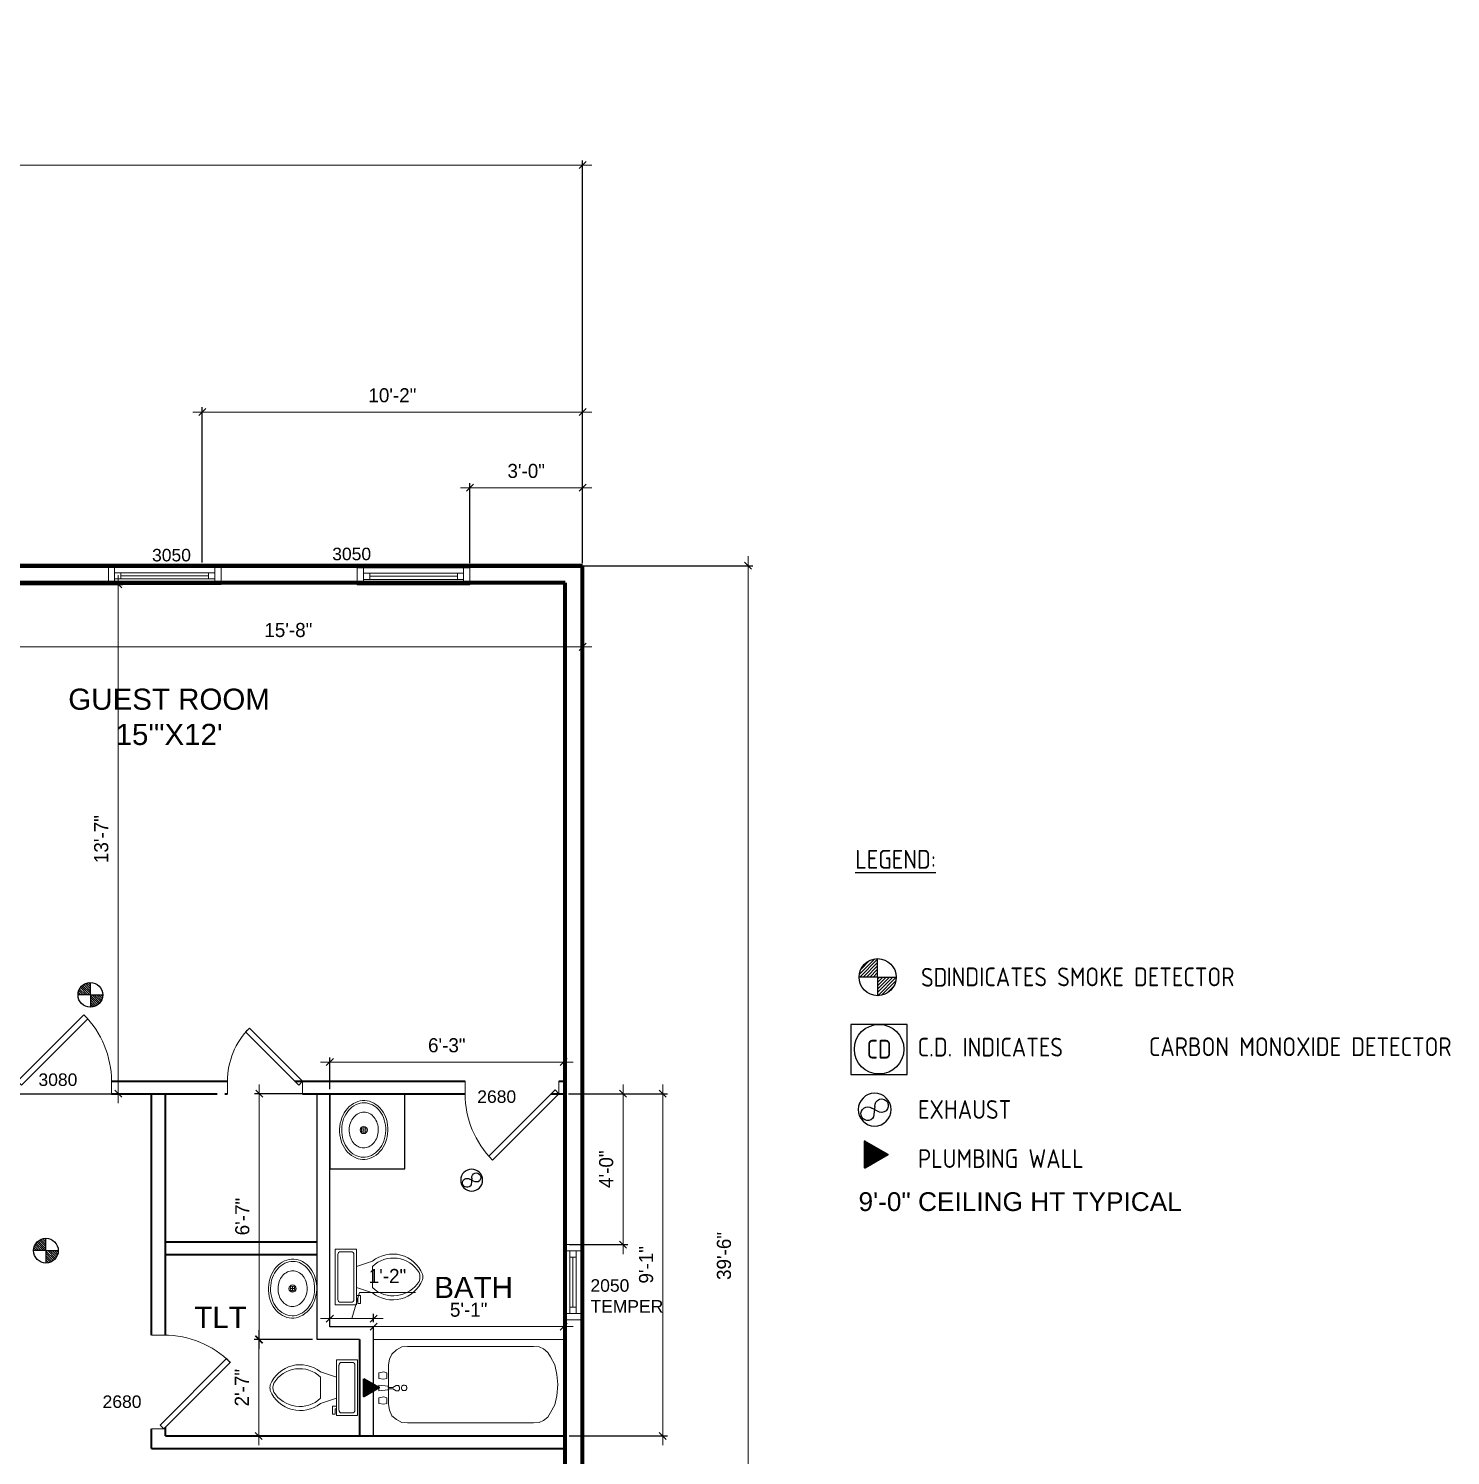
# Model space of a CAD drawing. Extents: x 4834 to 12794, y 1436 to 32221.
# Drawn here: x 8017.4 to 8471.8, y 3868 to 4323.9 of the extents above; entities that cross this region are included whole.
import ezdxf

# ---------------------------------------------------------------- set-up
doc = ezdxf.new("R2010")
doc.units = 0
doc.header["$LTSCALE"] = 8
doc.header["$MEASUREMENT"] = 0
doc.layers.get('0').update_dxf_attribs({"lineweight": 9})
doc.layers.get('DefPoints').update_dxf_attribs({"color": 17})
doc.layers.add('1-N-FRAMING-TXT', color=4, linetype='Continuous')
doc.layers.add('Electrical - New', color=3, linetype='Continuous')
for name, color, linetype, lineweight in [('A-Wall-New', 1, 'Continuous', 50), ('A-Wall-Partition', 3, 'Continuous', 35), ('A-windoor', 2, 'Continuous', 13), ('AFURNITURE', 134, 'Continuous', 18), ('DIM', 8, 'Continuous', 5), ('DIMENSION', 9, 'Continuous', 9), ('door', 43, 'Continuous', 13), ('hatch', 8, 'Continuous', 13), ('HATCH 2', 56, 'Continuous', 5), ('TEXT', 6, 'Continuous', 25)]:
    doc.layers.add(name, color=color, linetype=linetype, lineweight=lineweight)
doc.styles.add('ARCHITXT', font='ARCHITXT.SHX', dxfattribs={"height": 2})
doc.styles.get("Standard").update_dxf_attribs({"font": 'stylu.ttf'})
doc.dimstyles.new('Forum 24', dxfattribs={"dimscale": 24, "dimtxt": 0.1875, "dimasz": 0.09375, "dimexe": 0.0625, "dimexo": 0.0625, "dimgap": 0.125, "dimtad": 1, "dimdec": 4, "dimrnd": 1, "dimzin": 7, "dimdsep": 46, "dimlunit": 4, "dimtxsty": 'Standard', "dimblk": 'OBLIQUE', "dimblk1": 'DIMTICK', "dimblk2": 'OBLIQUE', "dimcen": -0.0625, "dimdle": 0.125, "dimclrd": 256, "dimclre": 256, "dimclrt": 256, "dimadec": 0, "dimazin": 0, "dimtfac": 1, "dimtdec": 4, "dimtmove": 1, "dimatfit": 3, "dimfxl": 0.0625, "dimtvp": 1.2, "dimfrac": 2, "dimtolj": 1, "dimtzin": 7, "dimlwd": 13, "dimarcsym": 0})

# ---------------------------------------------------------------- blocks, each defined once
blk = doc.blocks.new('Exhaust Vent')
for p, q in [((-0.62, 4.19), (0.62, 4.78)), ((-0.06, 5.17), (0.21, 2.96))]:
    blk.add_line(p, q)
blk.add_circle((0, 4.5), 3.5)
for centre, start, end in [((-1.49, 5.34), 352.9351, 307.0649), ((1.49, 3.63), 207.6432, 127.0649)]:
    blk.add_arc(centre, 1.44, start, end)
blk = doc.blocks.new('_Oblique')
at = {"color": 0, "linetype": 'ByBlock', "lineweight": -2}
blk.add_line((-0.5, -0.5), (0.5, 0.5), dxfattribs=at)
blk = doc.blocks.new('*D434')
at = {"layer": 'DefPoints', "color": 0, "transparency": 16777216}
for p in [(8180.55, 4152.3), (8194.41, 3677.81), (8247.3, 3677.81)]:
    blk.add_point(p, dxfattribs=at)
at = {"layer": 'DIM', "lineweight": 13, "transparency": 16777216}
blk.add_line((8247.3, 4155.3), (8247.3, 3674.81), dxfattribs=at)
at = {"layer": 'DIM', "lineweight": -2, "transparency": 16777216}
for p, q in [((8182.05, 4152.3), (8248.8, 4152.3)), ((8195.91, 3677.81), (8248.8, 3677.81))]:
    blk.add_line(p, q, dxfattribs=at)
at = {"layer": 'DIM', "lineweight": 13, "transparency": 16777216, "xscale": 2.25, "yscale": 2.25, "zscale": 2.25}
for p, rotation in [((8247.3, 4152.3), 90), ((8247.3, 3677.81), 270)]:
    blk.add_blockref('_Oblique', p, dxfattribs=dict(at, rotation=rotation))
at = {"layer": 'DIM', "transparency": 16777216, "insert": (8239.62, 3931.72), "char_height": 4.5, "attachment_point": 5, "rotation": 90}
blk.add_mtext('\\A1;39\'-6"', dxfattribs=at)
blk = doc.blocks.new('DIMTICK')
for p, q in [((-1, 0), (1, 0)), ((0, 1), (0, -1))]:
    blk.add_line(p, q)
at = {"const_width": 0.141}
blk.add_lwpolyline([(0.71, 0.71), (-0.71, -0.71)], dxfattribs=at)
blk = doc.blocks.new('*U184')
for p, q in [((0, 0), (0, -4)), ((30, 0), (30, -4))]:
    blk.add_line(p, q)
blk.add_lwpolyline([(0, 0), (21.21, 21.21), (22.45, 19.98), (1.24, -1.24)], close=True)
blk.add_arc((0, 0), 30, 0, 45)
blk = doc.blocks.new('*U558')
for p, q in [((-30, 0), (-30, 4)), ((0, 0), (0, 4))]:
    blk.add_line(p, q)
blk.add_lwpolyline([(0, 0), (-21.21, -21.21), (-22.45, -19.98), (-1.24, 1.24)], close=True)
blk.add_arc((0, 0), 30, 180, 225)
blk = doc.blocks.new('*U173')
for p, q in [((0, 0), (0, -4)), ((-30, 0), (-30, -4))]:
    blk.add_line(p, q)
blk.add_lwpolyline([(0, 0), (-21.21, 21.21), (-22.45, 19.98), (-1.24, -1.24)], close=True)
blk.add_arc((0, 0), 30, 135, 180)
blk = doc.blocks.new('*U153')
for p, q in [((-18, 0), (14, 0)), ((-18, -3.75), (-18, -1.75)), ((-18, -1.75), (14, -1.75)), ((14, -3.75), (-18, -3.75)), ((-16, -1.75), (-16, -3.75)), ((12, -2.75), (-16, -2.75)), ((12, -1.75), (12, -3.75)), ((14, -1.75), (14, -3.75)), ((-18, -5.5), (14, -5.5))]:
    blk.add_line(p, q)
blk.add_lwpolyline([(-18, -5.5), (-20, -5.5), (-20, 0), (-18, 0)], close=True)
at = {"extrusion": (0, 0, -1)}
blk.add_lwpolyline([(-14, -5.5), (-16, -5.5), (-16, 0), (-14, 0)], close=True, dxfattribs=at)
blk = doc.blocks.new('*U170')
for p, q in [((0, 0), (0, -4)), ((24, 0), (24, -4))]:
    blk.add_line(p, q)
blk.add_lwpolyline([(0, 0), (16.97, 16.97), (18.21, 15.73), (1.24, -1.24)], close=True)
blk.add_arc((0, 0), 24, 0, 45)
blk = doc.blocks.new('Sink - Oval top')
for p, q in [((-1, 0), (1, 0)), ((0, 1), (0, -1))]:
    blk.add_line(p, q)
at = {"linetype": 'Continuous'}
for points in [[(-12.23, 0.39, 0.117634), (-11.46, -3.36, 0.104469), (-8.88, -6.8, 0.090016), (-5.08, -9.07, 0.08192), (-0.32, -10.02, 0.08192), (4.49, -9.38, 0.090016), (8.42, -7.36, 0.104469), (11.22, -4.09, 0.117634), (12.23, -0.39, 0.117634), (11.46, 3.36, 0.104469), (8.88, 6.8, 0.090016), (5.08, 9.07, 0.08192), (0.32, 10.02, 0.08192), (-4.49, 9.38, 0.090016), (-8.42, 7.36, 0.104469), (-11.22, 4.09, 0.117634)], [(-11.29, 0.16, 0.118622), (-10.52, -3.25, 0.104678), (-8.07, -6.36, 0.089562), (-4.54, -8.37, 0.081185), (-0.13, -9.15, 0.081185), (4.3, -8.49, 0.089562), (7.89, -6.58, 0.104678), (10.42, -3.55, 0.118622), (11.29, -0.16, 0.118622), (10.52, 3.25, 0.104678), (8.07, 6.36, 0.089562), (4.54, 8.37, 0.081185), (0.13, 9.15, 0.081185), (-4.3, 8.49, 0.089562), (-7.89, 6.58, 0.104678), (-10.42, 3.55, 0.118622)], [(-7.42, 0.08, 0.118283), (-6.91, -2.17, 0.104607), (-5.29, -4.21, 0.089718), (-2.97, -5.53, 0.081436), (-0.07, -6.04, 0.081436), (2.84, -5.59, 0.089718), (5.2, -4.33, 0.104607), (6.86, -2.32, 0.118283), (7.42, -0.08, 0.118283), (6.91, 2.17, 0.104607), (5.29, 4.21, 0.089718), (2.97, 5.53, 0.081436), (0.07, 6.04, 0.081436), (-2.84, 5.59, 0.089718), (-5.2, 4.33, 0.104607), (-6.86, 2.32, 0.118283)]]:
    blk.add_lwpolyline(points, format="xyb", close=True, dxfattribs=at)
for radius in [1.5, 1]:
    blk.add_circle((0, 0), radius)
blk = doc.blocks.new('Toilet - top')
for p, q in [((9.5, -6), (9.5, -2)), ((-10, -8.5), (-8, -8.5)), ((-10, -9.5), (-10, -8.5)), ((-7, -9.5), (-10, -9.5)), ((-8, -8.5), (-8, -8)), ((-7, -8), (-7, -9.5)), ((-4, -8), (-6, -14)), ((4, -8), (6, -14)), ((4, -14), (-4, -14))]:
    blk.add_line(p, q)
blk.add_lwpolyline([(10.5, -8), (10.5, 0), (-10.5, 0), (-10.5, -8)], close=True)
for points in [[(-9.5, -2), (-9.5, -6)], [(8.5, -1), (-8.5, -1)], [(-8.5, -7), (8.5, -7)]]:
    blk.add_lwpolyline(points)
for centre, radius, start, end in [((-8.62, -1.88), 0.884, 81.8699, 188.1301), ((8.62, -1.88), 0.884, 351.8699, 98.1301), ((-8.62, -6.12), 0.884, 171.8699, 278.1301), ((8.62, -6.12), 0.884, 261.8699, 8.1301), ((3.52, -21.58), 12.17, 141.4691, 247.9714), ((4.2, -21.82), 11.33, 136.3677, 238.9468), ((-3.52, -21.58), 12.17, 292.0284, 38.5307), ((-4.2, -21.82), 11.33, 301.053, 43.6321), ((0, -27.88), 4, 245.7318, 294.2682), ((0, -29), 4, 254.8605, 285.1395)]:
    blk.add_arc(centre, radius, start, end)
blk = doc.blocks.new('*U155')
for p, q in [((-18, 0), (2, 0)), ((-18, -3.75), (-18, -1.75)), ((-18, -1.75), (2, -1.75)), ((2, -3.75), (-18, -3.75)), ((-16, -1.75), (-16, -3.75)), ((0, -2.75), (-16, -2.75)), ((0, -1.75), (0, -3.75)), ((2, -1.75), (2, -3.75)), ((-18, -5.5), (2, -5.5))]:
    blk.add_line(p, q)
blk.add_lwpolyline([(-18, -5.5), (-20, -5.5), (-20, 0), (-18, 0)], close=True)
at = {"extrusion": (0, 0, -1)}
blk.add_lwpolyline([(-2, -5.5), (-4, -5.5), (-4, 0), (-2, 0)], close=True, dxfattribs=at)
blk = doc.blocks.new('*D467')
at = {"layer": 'DefPoints', "color": 0, "transparency": 16777216}
for p in [(8194.41, 4280.31), (7438.41, 4152.3), (8194.41, 4152.3)]:
    blk.add_point(p, dxfattribs=at)
at = {"layer": 'DIMENSION', "lineweight": 13, "transparency": 16777216}
for p, q in [((7816.41, 4280.31), (7816.41, 4315.65)), ((7816.41, 4315.65), (7840.24, 4315.65)), ((7435.41, 4280.31), (8197.41, 4280.31))]:
    blk.add_line(p, q, dxfattribs=at)
at = {"layer": 'DIMENSION', "lineweight": -2, "transparency": 16777216}
for p, q in [((7438.41, 4153.8), (7438.41, 4281.81)), ((8194.41, 4153.8), (8194.41, 4281.81))]:
    blk.add_line(p, q, dxfattribs=at)
at = {"layer": 'DIMENSION', "lineweight": 13, "transparency": 16777216, "xscale": 2.25, "yscale": 2.25, "zscale": 2.25, "rotation": 180}
blk.add_blockref('_Oblique', (7438.41, 4280.31), dxfattribs=at)
at = {"layer": 'DIMENSION', "lineweight": 13, "transparency": 16777216, "xscale": 2.25, "yscale": 2.25, "zscale": 2.25}
blk.add_blockref('_Oblique', (8194.41, 4280.31), dxfattribs=at)
at = {"layer": 'DIMENSION', "transparency": 16777216, "insert": (7828.32, 4321), "char_height": 4.5, "attachment_point": 5}
blk.add_mtext('\\A1;63\'-0"', dxfattribs=at)
blk = doc.blocks.new('*D479')
at = {"layer": 'DefPoints', "color": 0, "transparency": 16777216}
for p in [(8113.66, 3993.69), (8113.66, 3983.56), (8188.41, 3983.56)]:
    blk.add_point(p, dxfattribs=at)
at = {"layer": 'DIM', "lineweight": -2, "transparency": 16777216}
for p, q in [((8113.66, 3985.06), (8113.66, 3995.19)), ((8188.41, 3985.06), (8188.41, 3995.19))]:
    blk.add_line(p, q, dxfattribs=at)
at = {"layer": 'DIM', "lineweight": 13, "transparency": 16777216}
blk.add_line((8191.41, 3993.69), (8110.66, 3993.69), dxfattribs=at)
at = {"layer": 'DIM', "lineweight": 13, "transparency": 16777216, "xscale": 2.25, "yscale": 2.25, "zscale": 2.25, "rotation": 180}
blk.add_blockref('_Oblique', (8113.66, 3993.69), dxfattribs=at)
at = {"layer": 'DIM', "lineweight": 13, "transparency": 16777216, "xscale": 2.25, "yscale": 2.25, "zscale": 2.25}
blk.add_blockref('_Oblique', (8188.41, 3993.69), dxfattribs=at)
at = {"layer": 'DIM', "transparency": 16777216, "insert": (8151.03, 3999.03), "char_height": 4.5, "attachment_point": 5}
blk.add_mtext('\\A1;6\'-3"', dxfattribs=at)
blk = doc.blocks.new('*D480')
at = {"layer": 'DefPoints', "color": 0, "transparency": 16777216}
for p in [(8194.41, 4177.21), (8158.41, 4151.66), (8194.41, 4151.66)]:
    blk.add_point(p, dxfattribs=at)
at = {"layer": 'DIM', "lineweight": 13, "transparency": 16777216}
blk.add_line((8155.41, 4177.21), (8197.41, 4177.21), dxfattribs=at)
at = {"layer": 'DIM', "lineweight": -2, "transparency": 16777216}
for p, q in [((8158.41, 4153.16), (8158.41, 4178.71)), ((8194.41, 4153.16), (8194.41, 4178.71))]:
    blk.add_line(p, q, dxfattribs=at)
at = {"layer": 'DIM', "lineweight": 13, "transparency": 16777216, "xscale": 2.25, "yscale": 2.25, "zscale": 2.25, "rotation": 180}
blk.add_blockref('_Oblique', (8158.41, 4177.21), dxfattribs=at)
at = {"layer": 'DIM', "lineweight": 13, "transparency": 16777216, "xscale": 2.25, "yscale": 2.25, "zscale": 2.25}
blk.add_blockref('_Oblique', (8194.41, 4177.21), dxfattribs=at)
at = {"layer": 'DIM', "transparency": 16777216, "insert": (8176.41, 4182.56), "char_height": 4.5, "attachment_point": 5}
blk.add_mtext('\\A1;3\'-0"', dxfattribs=at)
blk = doc.blocks.new('*D481')
at = {"layer": 'DefPoints', "color": 0, "transparency": 16777216}
for p in [(8194.41, 4201.41), (8072.9, 4151.82), (8194.41, 4151.82)]:
    blk.add_point(p, dxfattribs=at)
at = {"layer": 'DIM', "lineweight": 13, "transparency": 16777216}
blk.add_line((8069.9, 4201.41), (8197.41, 4201.41), dxfattribs=at)
at = {"layer": 'DIM', "lineweight": -2, "transparency": 16777216}
for p, q in [((8072.9, 4153.32), (8072.9, 4202.91)), ((8194.41, 4153.32), (8194.41, 4202.91))]:
    blk.add_line(p, q, dxfattribs=at)
at = {"layer": 'DIM', "lineweight": 13, "transparency": 16777216, "xscale": 2.25, "yscale": 2.25, "zscale": 2.25, "rotation": 180}
blk.add_blockref('_Oblique', (8072.9, 4201.41), dxfattribs=at)
at = {"layer": 'DIM', "lineweight": 13, "transparency": 16777216, "xscale": 2.25, "yscale": 2.25, "zscale": 2.25}
blk.add_blockref('_Oblique', (8194.41, 4201.41), dxfattribs=at)
at = {"layer": 'DIM', "transparency": 16777216, "insert": (8133.65, 4206.74), "char_height": 4.5, "attachment_point": 5}
blk.add_mtext('\\A1;10\'-2"', dxfattribs=at)
blk = doc.blocks.new('*D482')
at = {"layer": 'DefPoints', "color": 0, "transparency": 16777216}
for p in [(8006.41, 4146.3), (8194.41, 4146.3), (8194.41, 4126.37)]:
    blk.add_point(p, dxfattribs=at)
at = {"layer": 'DIM', "lineweight": -2, "transparency": 16777216}
for p, q in [((8006.41, 4144.8), (8006.41, 4124.87)), ((8194.41, 4144.8), (8194.41, 4124.87))]:
    blk.add_line(p, q, dxfattribs=at)
at = {"layer": 'DIM', "lineweight": 13, "transparency": 16777216}
blk.add_line((8003.41, 4126.37), (8197.41, 4126.37), dxfattribs=at)
at = {"layer": 'DIM', "lineweight": 13, "transparency": 16777216, "xscale": 2.25, "yscale": 2.25, "zscale": 2.25, "rotation": 180}
blk.add_blockref('_Oblique', (8006.41, 4126.37), dxfattribs=at)
at = {"layer": 'DIM', "lineweight": 13, "transparency": 16777216, "xscale": 2.25, "yscale": 2.25, "zscale": 2.25}
blk.add_blockref('_Oblique', (8194.41, 4126.37), dxfattribs=at)
at = {"layer": 'DIM', "transparency": 16777216, "insert": (8100.41, 4131.72), "char_height": 4.5, "attachment_point": 5}
blk.add_mtext('\\A1;15\'-8"', dxfattribs=at)
blk = doc.blocks.new('*D473')
at = {"layer": 'DefPoints', "color": 0, "transparency": 16777216}
for p in [(8010.91, 4146.3), (8010.91, 3983.56), (8046.05, 3983.56)]:
    blk.add_point(p, dxfattribs=at)
at = {"layer": 'DIM', "lineweight": -2, "transparency": 16777216}
for p, q in [((8012.41, 4146.3), (8047.55, 4146.3)), ((8012.41, 3983.56), (8047.55, 3983.56))]:
    blk.add_line(p, q, dxfattribs=at)
at = {"layer": 'DIM', "lineweight": 13, "transparency": 16777216}
blk.add_line((8046.05, 4149.3), (8046.05, 3980.56), dxfattribs=at)
at = {"layer": 'DIM', "lineweight": 13, "transparency": 16777216, "xscale": 2.25, "yscale": 2.25, "zscale": 2.25}
for p, rotation in [((8046.05, 4146.3), 90), ((8046.05, 3983.56), 270)]:
    blk.add_blockref('_Oblique', p, dxfattribs=dict(at, rotation=rotation))
at = {"layer": 'DIM', "transparency": 16777216, "insert": (8040.63, 4064.93), "char_height": 4.5, "attachment_point": 5, "rotation": 90}
blk.add_mtext('\\A1;13\'-7"', dxfattribs=at)
blk = doc.blocks.new('*D484')
at = {"layer": 'DefPoints', "color": 0, "transparency": 16777216}
for p in [(8127.66, 3909.03), (8188.41, 3909.17), (8188.41, 3909.03)]:
    blk.add_point(p, dxfattribs=at)
at = {"layer": 'DIM', "lineweight": 13, "transparency": 16777216}
blk.add_line((8124.66, 3909.17), (8191.41, 3909.17), dxfattribs=at)
at = {"layer": 'DIM', "lineweight": -2, "transparency": 16777216}
for p, q in [((8127.66, 3910.53), (8127.66, 3910.67)), ((8188.41, 3910.53), (8188.41, 3910.67))]:
    blk.add_line(p, q, dxfattribs=at)
at = {"layer": 'DIM', "lineweight": 13, "transparency": 16777216, "xscale": 2.25, "yscale": 2.25, "zscale": 2.25, "rotation": 180}
blk.add_blockref('_Oblique', (8127.66, 3909.17), dxfattribs=at)
at = {"layer": 'DIM', "lineweight": 13, "transparency": 16777216, "xscale": 2.25, "yscale": 2.25, "zscale": 2.25}
blk.add_blockref('_Oblique', (8188.41, 3909.17), dxfattribs=at)
at = {"layer": 'DIM', "transparency": 16777216, "insert": (8158.03, 3914.52), "char_height": 4.5, "attachment_point": 5}
blk.add_mtext('\\A1;5\'-1"', dxfattribs=at)
blk = doc.blocks.new('*D485')
at = {"layer": 'DefPoints', "color": 0, "transparency": 16777216}
for p in [(8113.66, 3911.73), (8113.66, 3909.03), (8127.66, 3909.17)]:
    blk.add_point(p, dxfattribs=at)
at = {"layer": 'DIM', "lineweight": 13, "transparency": 16777216}
for p, q in [((8120.66, 3911.73), (8123.14, 3920.02)), ((8123.14, 3920.02), (8141.02, 3920.02)), ((8130.66, 3911.73), (8110.66, 3911.73))]:
    blk.add_line(p, q, dxfattribs=at)
at = {"layer": 'DIM', "lineweight": -2, "transparency": 16777216}
for p, q in [((8113.66, 3910.53), (8113.66, 3913.23)), ((8127.66, 3910.67), (8127.66, 3913.23))]:
    blk.add_line(p, q, dxfattribs=at)
at = {"layer": 'DIM', "lineweight": 13, "transparency": 16777216, "xscale": 2.25, "yscale": 2.25, "zscale": 2.25, "rotation": 180}
blk.add_blockref('_Oblique', (8113.66, 3911.73), dxfattribs=at)
at = {"layer": 'DIM', "lineweight": 13, "transparency": 16777216, "xscale": 2.25, "yscale": 2.25, "zscale": 2.25}
blk.add_blockref('_Oblique', (8127.66, 3911.73), dxfattribs=at)
at = {"layer": 'DIM', "transparency": 16777216, "insert": (8132.08, 3925.32), "char_height": 4.5, "attachment_point": 5}
blk.add_mtext('\\A1;1\'-2"', dxfattribs=at)
blk = doc.blocks.new('*D486')
at = {"layer": 'DefPoints', "color": 0, "transparency": 16777216}
for p in [(8109.66, 3983.56), (8091.12, 3905.03), (8109.66, 3905.03)]:
    blk.add_point(p, dxfattribs=at)
at = {"layer": 'DIM', "lineweight": 13, "transparency": 16777216}
blk.add_line((8091.12, 3986.56), (8091.12, 3902.03), dxfattribs=at)
at = {"layer": 'DIM', "lineweight": -2, "transparency": 16777216}
for p, q in [((8108.16, 3983.56), (8089.62, 3983.56)), ((8108.16, 3905.03), (8089.62, 3905.03))]:
    blk.add_line(p, q, dxfattribs=at)
at = {"layer": 'DIM', "lineweight": 13, "transparency": 16777216, "xscale": 2.25, "yscale": 2.25, "zscale": 2.25}
for p, rotation in [((8091.12, 3983.56), 90), ((8091.12, 3905.03), 270)]:
    blk.add_blockref('_Oblique', p, dxfattribs=dict(at, rotation=rotation))
at = {"layer": 'DIM', "transparency": 16777216, "insert": (8085.71, 3944.3), "char_height": 4.5, "attachment_point": 5, "rotation": 90}
blk.add_mtext('\\A1;6\'-7"', dxfattribs=at)
blk = doc.blocks.new('*D487')
at = {"layer": 'DefPoints', "color": 0, "transparency": 16777216}
for p in [(8109.66, 3905.03), (8090.94, 3874.23), (8109.66, 3874.23)]:
    blk.add_point(p, dxfattribs=at)
at = {"layer": 'DIM', "lineweight": 13, "transparency": 16777216}
blk.add_line((8090.94, 3908.03), (8090.94, 3871.23), dxfattribs=at)
at = {"layer": 'DIM', "lineweight": -2, "transparency": 16777216}
for p, q in [((8108.16, 3905.03), (8089.44, 3905.03)), ((8108.16, 3874.23), (8089.44, 3874.23))]:
    blk.add_line(p, q, dxfattribs=at)
at = {"layer": 'DIM', "lineweight": 13, "transparency": 16777216, "xscale": 2.25, "yscale": 2.25, "zscale": 2.25}
for p, rotation in [((8090.94, 3905.03), 90), ((8090.94, 3874.23), 270)]:
    blk.add_blockref('_Oblique', p, dxfattribs=dict(at, rotation=rotation))
at = {"layer": 'DIM', "transparency": 16777216, "insert": (8085.53, 3889.63), "char_height": 4.5, "attachment_point": 5, "rotation": 90}
blk.add_mtext('\\A1;2\'-7"', dxfattribs=at)
blk = doc.blocks.new('*D508')
at = {"layer": 'DefPoints', "color": 0, "transparency": 16777216}
for p in [(8188.41, 3983.56), (8220.06, 3983.56), (8188.63, 3874.23)]:
    blk.add_point(p, dxfattribs=at)
at = {"layer": 'DIM', "lineweight": 13, "transparency": 16777216}
blk.add_line((8220.06, 3871.23), (8220.06, 3986.56), dxfattribs=at)
at = {"layer": 'DIM', "lineweight": -2, "transparency": 16777216}
for p, q in [((8189.91, 3983.56), (8221.56, 3983.56)), ((8190.13, 3874.23), (8221.56, 3874.23))]:
    blk.add_line(p, q, dxfattribs=at)
at = {"layer": 'DIM', "lineweight": 13, "transparency": 16777216, "xscale": 2.25, "yscale": 2.25, "zscale": 2.25}
for p, rotation in [((8220.06, 3983.56), 90), ((8220.06, 3874.23), 270)]:
    blk.add_blockref('_Oblique', p, dxfattribs=dict(at, rotation=rotation))
at = {"layer": 'DIM', "transparency": 16777216, "insert": (8214.74, 3928.89), "char_height": 4.5, "attachment_point": 5, "rotation": 90}
blk.add_mtext('\\A1;9\'-1"', dxfattribs=at)
blk = doc.blocks.new('*D509')
at = {"layer": 'DefPoints', "color": 0, "transparency": 16777216}
for p in [(8188.41, 3983.56), (8188.62, 3935.34), (8207.36, 3935.34)]:
    blk.add_point(p, dxfattribs=at)
at = {"layer": 'DIM', "lineweight": 13, "transparency": 16777216}
blk.add_line((8207.36, 3986.56), (8207.36, 3932.34), dxfattribs=at)
at = {"layer": 'DIM', "lineweight": -2, "transparency": 16777216}
for p, q in [((8189.91, 3983.56), (8208.86, 3983.56)), ((8190.12, 3935.34), (8208.86, 3935.34))]:
    blk.add_line(p, q, dxfattribs=at)
at = {"layer": 'DIM', "lineweight": 13, "transparency": 16777216, "xscale": 2.25, "yscale": 2.25, "zscale": 2.25}
for p, rotation in [((8207.36, 3983.56), 90), ((8207.36, 3935.34), 270)]:
    blk.add_blockref('_Oblique', p, dxfattribs=dict(at, rotation=rotation))
at = {"layer": 'DIM', "transparency": 16777216, "insert": (8201.99, 3959.45), "char_height": 4.5, "attachment_point": 5, "rotation": 90}
blk.add_mtext('\\A1;4\'-0"', dxfattribs=at)

msp = doc.modelspace()

# ---------------------------------------------------------------- hatches: boundary and pattern name
at = {"layer": 'DIM'}
h = msp.add_hatch(dxfattribs=at)
h.set_pattern_fill('ANSI31', color=1, scale=1.5, angle=30)
h.set_pattern_definition([(75, (-11265.73762, -21838.23248), (-0.1811110924, 0.048528571), [])])
h.paths.add_polyline_path([(8284.5161, 3968.4093), (8291.93436, 3964.12636), (8284.58843, 3959.88519), (8284.58843, 3968.36754)])
h = msp.add_hatch(dxfattribs=at)
h.set_pattern_fill('ANSI31', color=1, angle=30)
h.set_pattern_definition([(75, (-4909.01826, -13311.93209), (-0.1207407283, 0.03235238064), [])])
h.paths.add_polyline_path([(8124.48422, 3892.49576), (8129.42972, 3889.64047), (8124.53244, 3886.81302), (8124.53244, 3892.46792)])
at = {"layer": 'HATCH 2'}
h = msp.add_hatch(dxfattribs=at)
h.set_pattern_fill('ANSI31', color=256, scale=6, style=0)
h.set_pattern_definition([(45, (-15238.8621, 31945.2158), (-0.530330086, 0.530330086), [])])
h.paths.add_polyline_path([(8288.71359, 4026.72965, 0.414213562), (8282.79545, 4020.8115), (8288.71359, 4020.8115)])
h.paths.add_polyline_path([(8294.63173, 4020.8115), (8288.71359, 4020.8115), (8288.71359, 4014.89336, 0.414213562)])
h = msp.add_hatch(dxfattribs=at)
h.set_pattern_fill('ANSI31', color=256, scale=4, style=0)
h.set_pattern_definition([(135, (22387.4185, 22631.42166), (0.353553391, 0.353553391), [])])
h.paths.add_polyline_path([(8037.13657, 4019.09757, 0.414213562), (8033.19114, 4015.15215), (8037.13657, 4015.15215)])
h.paths.add_polyline_path([(8041.08199, 4015.15215), (8037.13657, 4015.15215), (8037.13657, 4011.20672, 0.414213562)])
h = msp.add_hatch(dxfattribs=at)
h.set_pattern_fill('ANSI31', color=256, scale=4, style=0)
h.set_pattern_definition([(135, (22523.19386, 22549.6854), (0.353553391, 0.353553391), [])])
h.paths.add_polyline_path([(8022.93483, 3937.36132, 0.414213562), (8018.9894, 3933.41589), (8022.93483, 3933.41589)])
h.paths.add_polyline_path([(8026.88025, 3933.41589), (8022.93483, 3933.41589), (8022.93483, 3929.47046, 0.414213562)])

# ---------------------------------------------------------------- linework, layer by layer
at = {"layer": '1-N-FRAMING-TXT'}
for p, q in [((8109.65581, 3905.03196), (8109.65581, 3983.55982)), ((8123.15581, 3905.03196), (8109.65581, 3905.03196))]:
    msp.add_line(p, q, dxfattribs=at)
msp.add_lwpolyline([(8113.65581, 3983.55982), (8113.65581, 3959.55982), (8137.65581, 3959.55982), (8137.65581, 3983.55982)], close=True, dxfattribs=at)
msp.add_lwpolyline([(8127.65581, 3874.22598), (8127.65581, 3909.03196), (8113.65581, 3909.03196), (8113.65581, 3983.55982)], dxfattribs=at)
at = {"layer": 'A-Wall-New', "lineweight": 70}
for p, q in [((8011.90572, 4152.30067), (8194.40581, 4152.30067)), ((8194.40581, 4064.30849), (8194.40581, 4152.30067)), ((8194.40581, 3853.39171), (8194.40581, 4064.30849))]:
    msp.add_line(p, q, dxfattribs=at)
for points in [[(8194.40581, 4152.30067), (8011.90572, 4152.30067), (8011.90572, 4241.80067), (7776.87708, 4241.80067), (7776.87708, 4313.30067), (7584.87708, 4313.30067), (7584.87708, 4152.30067), (7438.40581, 4152.30067), (7438.40581, 3546.30067), (7714.40581, 3546.30067), (7714.40623, 3677.80987), (7846.40566, 3677.8095), (7846.4059, 3653.80987), (8012.40572, 3653.80601), (8012.40627, 3677.80987), (8194.40581, 3677.80987)], [(8188.90581, 4146.80067), (8006.40572, 4146.80067), (8006.40572, 4236.30067), (7771.37708, 4236.30067), (7771.37708, 4307.80067), (7590.37708, 4307.80067), (7590.37708, 4146.80067), (7443.90581, 4146.80067), (7443.90581, 3551.80067), (7708.90582, 3551.80067), (7708.90625, 3683.30989), (7851.9056, 3683.30949), (7851.90584, 3659.30974), (8006.90584, 3659.30614), (8006.9064, 3683.30987), (8188.90581, 3683.30987)]]:
    msp.add_lwpolyline(points, close=True, dxfattribs=at)
at = {"layer": 'A-Wall-Partition'}
for p, q in [((8043.88647, 3987.55982), (8080.13942, 3987.55982)), ((8080.09064, 3988.43458), (8080.12253, 3988.43458)), ((8080.10659, 3987.55982), (8080.94324, 3987.55982)), ((8102.46837, 3987.55982), (8156.87533, 3987.55982)), ((8186.87533, 3987.55982), (8188.40581, 3987.55982)), ((8043.88647, 3983.55982), (8077.66455, 3983.55982)), ((8056.65581, 3906.46356), (8056.65581, 3983.55982)), ((8061.15581, 3906.46356), (8061.15581, 3983.55982)), ((8080.10659, 3983.55982), (8080.94324, 3983.55982)), ((8104.94324, 3983.55982), (8156.87533, 3983.55982)), ((8184.40045, 3983.55982), (8188.40581, 3983.55982)), ((8061.15581, 3936.23172), (8109.65581, 3936.23172)), ((8061.15581, 3932.23172), (8109.65581, 3932.23172)), ((8123.15581, 3905.03196), (8123.15581, 3874.22598)), ((8056.65581, 3870.22598), (8056.65581, 3876.46356)), ((8061.15581, 3874.22598), (8061.15581, 3876.96356)), ((8061.15581, 3874.22598), (8188.63194, 3874.22598)), ((8056.65581, 3870.22598), (8188.63194, 3870.22598))]:
    msp.add_line(p, q, dxfattribs=at)
for points in [[(8284.5161, 3968.4093), (8291.93436, 3964.12636), (8284.58843, 3959.88519), (8284.58843, 3968.36754)], [(8124.48422, 3892.49576), (8129.42972, 3889.64047), (8124.53244, 3886.81302), (8124.53244, 3892.46792)]]:
    msp.add_lwpolyline(points, close=True, dxfattribs=at)
at = {"layer": 'AFURNITURE'}
for p, q in [((8188.40581, 3905.03196), (8127.65581, 3905.03196)), ((8127.65581, 3905.03196), (8127.65581, 3874.22598)), ((8188.40581, 3874.22598), (8188.40581, 3905.03196)), ((8132.69568, 3898.69377), (8132.36209, 3896.91463)), ((8133.47406, 3900.36172), (8132.69568, 3898.69377)), ((8134.91961, 3901.69607), (8133.47406, 3900.36172)), ((8136.69875, 3902.69684), (8134.91961, 3901.69607)), ((8138.47789, 3902.80804), (8136.69875, 3902.69684)), ((8178.73173, 3902.80804), (8138.47789, 3902.80804)), ((8180.51087, 3902.69684), (8178.73173, 3902.80804)), ((8181.95642, 3902.02966), (8180.51087, 3902.69684)), ((8183.29078, 3900.9177), (8181.95642, 3902.02966)), ((8184.18035, 3899.47215), (8183.29078, 3900.9177)), ((8185.5147, 3896.91463), (8184.18035, 3899.47215)), ((8130.91654, 3894.6907), (8129.35979, 3894.35712)), ((8129.35979, 3894.35712), (8129.35979, 3892.57797)), ((8130.91654, 3894.6907), (8131.91731, 3894.35712)), ((8131.91731, 3894.35712), (8131.91731, 3892.57797)), ((8132.36209, 3884.12705), (8132.36209, 3896.91463)), ((8186.18188, 3893.80113), (8185.5147, 3896.91463)), ((8129.35979, 3892.57797), (8130.91654, 3892.35558)), ((8129.35979, 3890.46524), (8132.2509, 3890.13166)), ((8129.35979, 3890.46524), (8129.35979, 3888.57491)), ((8131.91731, 3892.57797), (8130.91654, 3892.35558)), ((8132.2509, 3890.13166), (8132.2509, 3889.68687)), ((8133.80765, 3889.68687), (8132.2509, 3889.68687)), ((8134.80841, 3890.35405), (8133.80765, 3889.68687)), ((8135.58679, 3890.35405), (8134.80841, 3890.35405)), ((8135.58679, 3890.35405), (8135.92038, 3889.79807)), ((8135.92038, 3889.79807), (8135.92038, 3889.01969)), ((8136.69875, 3890.02046), (8136.58755, 3889.79807)), ((8136.58755, 3889.79807), (8136.58755, 3889.68687)), ((8136.58755, 3889.68687), (8136.58755, 3889.57567)), ((8136.58755, 3889.57567), (8136.58755, 3889.35328)), ((8136.80995, 3890.13166), (8136.69875, 3890.13166)), ((8136.69875, 3890.13166), (8136.69875, 3890.02046)), ((8137.03234, 3890.35405), (8136.80995, 3890.35405)), ((8136.80995, 3890.35405), (8136.80995, 3890.13166)), ((8137.14354, 3890.35405), (8137.03234, 3890.35405)), ((8137.36593, 3890.46524), (8137.14354, 3890.46524)), ((8137.14354, 3890.46524), (8137.14354, 3890.35405)), ((8137.47713, 3890.46524), (8137.36593, 3890.46524)), ((8137.69952, 3890.35405), (8137.47713, 3890.46524)), ((8137.81071, 3890.35405), (8137.69952, 3890.35405)), ((8138.03311, 3890.35405), (8137.81071, 3890.35405)), ((8138.03311, 3890.13166), (8138.03311, 3890.35405)), ((8138.1443, 3890.13166), (8138.03311, 3890.13166)), ((8138.1443, 3890.02046), (8138.1443, 3890.13166)), ((8138.1443, 3889.79807), (8138.1443, 3890.02046)), ((8138.2555, 3889.79807), (8138.1443, 3889.79807)), ((8138.2555, 3889.68687), (8138.2555, 3889.79807)), ((8138.2555, 3889.57567), (8138.2555, 3889.68687)), ((8138.2555, 3889.35328), (8138.2555, 3889.57567)), ((8186.51547, 3890.68764), (8186.18188, 3893.80113)), ((8186.51547, 3890.68764), (8186.18188, 3887.01816)), ((8129.35979, 3888.57491), (8132.2509, 3888.9085)), ((8130.91654, 3886.68457), (8129.35979, 3886.35098)), ((8129.35979, 3886.35098), (8129.35979, 3884.57184)), ((8130.91654, 3886.68457), (8131.91731, 3886.35098)), ((8131.91731, 3886.35098), (8131.91731, 3884.57184)), ((8133.80765, 3889.24208), (8132.2509, 3889.24208)), ((8132.2509, 3889.24208), (8132.2509, 3888.9085)), ((8133.80765, 3889.24208), (8134.80841, 3888.57491)), ((8135.58679, 3888.57491), (8134.80841, 3888.57491)), ((8135.92038, 3889.01969), (8135.58679, 3888.57491)), ((8136.58755, 3889.35328), (8136.58755, 3889.24208)), ((8136.58755, 3889.24208), (8136.69875, 3889.01969)), ((8136.69875, 3889.01969), (8136.80995, 3888.9085)), ((8136.80995, 3888.9085), (8137.03234, 3888.6861)), ((8137.03234, 3888.6861), (8137.14354, 3888.6861)), ((8137.14354, 3888.6861), (8137.36593, 3888.6861)), ((8137.36593, 3888.6861), (8137.47713, 3888.6861)), ((8137.47713, 3888.6861), (8137.69952, 3888.6861)), ((8137.69952, 3888.6861), (8137.81071, 3888.6861)), ((8137.81071, 3888.6861), (8138.03311, 3888.9085)), ((8138.03311, 3888.9085), (8138.1443, 3889.01969)), ((8138.1443, 3889.01969), (8138.1443, 3889.24208)), ((8138.1443, 3889.24208), (8138.2555, 3889.24208)), ((8138.2555, 3889.24208), (8138.2555, 3889.35328)), ((8186.18188, 3887.01816), (8185.5147, 3884.12705)), ((8129.35979, 3884.57184), (8130.91654, 3884.34945)), ((8131.91731, 3884.57184), (8130.91654, 3884.34945)), ((8132.69568, 3882.45911), (8132.36209, 3884.23825)), ((8133.47406, 3880.67997), (8132.69568, 3882.45911)), ((8134.91961, 3879.45681), (8133.47406, 3880.67997)), ((8184.18035, 3881.68073), (8183.29078, 3880.23518)), ((8185.5147, 3884.12705), (8184.18035, 3881.68073)), ((8136.69875, 3878.45604), (8134.91961, 3879.45681)), ((8138.47789, 3878.34485), (8136.69875, 3878.45604)), ((8178.73173, 3878.34485), (8138.47789, 3878.34485)), ((8180.51087, 3878.45604), (8178.73173, 3878.34485)), ((8181.95642, 3879.12322), (8180.51087, 3878.45604)), ((8183.29078, 3880.23518), (8181.95642, 3879.12322)), ((8127.65581, 3874.22598), (8188.40581, 3874.22598))]:
    msp.add_line(p, q, dxfattribs=at)
at = {"layer": 'TEXT'}
for p, q in [((8288.71359, 4020.8115), (8288.71359, 4026.72965)), ((8037.13657, 4015.15215), (8037.13657, 4019.09757)), ((8288.71359, 4020.8115), (8282.79545, 4020.8115)), ((8288.71359, 4020.8115), (8288.71359, 4014.89336)), ((8288.71359, 4020.8115), (8294.63173, 4020.8115)), ((8037.13657, 4015.15215), (8033.19114, 4015.15215)), ((8037.13657, 4015.15215), (8037.13657, 4011.20672)), ((8037.13657, 4015.15215), (8041.08199, 4015.15215)), ((8022.93483, 3933.41589), (8022.93483, 3937.36132)), ((8022.93483, 3933.41589), (8018.9894, 3933.41589)), ((8022.93483, 3933.41589), (8022.93483, 3929.47046)), ((8022.93483, 3933.41589), (8026.88025, 3933.41589))]:
    msp.add_line(p, q, dxfattribs=at)
msp.add_lwpolyline([(8280.18501, 4005.72667), (8280.18501, 3989.73826), (8298.18501, 3989.73826), (8298.18501, 4005.72667)], close=True, dxfattribs=at)
for centre, radius in [((8288.71359, 4020.8115), 5.91814), ((8037.13657, 4015.15215), 3.94543), ((8289.18501, 3997.79957), 7.91542), ((8022.93483, 3933.41589), 3.94543)]:
    msp.add_circle(centre, radius, dxfattribs=at)

# ---------------------------------------------------------------- block references
at = {"layer": 'A-windoor', "lineweight": 25}
for name, p, rotation in [('*U153', (8058.90272, 4146.31711), 180), ('*U153', (8138.40581, 4146.16498), 180), ('*U155', (8194.11544, 3915.33891), 270)]:
    msp.add_blockref(name, p, dxfattribs=dict(at, rotation=rotation))
at = {"layer": 'door', "lineweight": 20}
for name, p, rotation in [('*U558', (8013.88647, 3987.55982), 180), ('*U184', (8186.87533, 3983.55982), 180), ('*U173', (8060.65581, 3876.46356), 270)]:
    msp.add_blockref(name, p, dxfattribs=dict(at, rotation=rotation))
at = {"layer": 'door', "lineweight": 20, "xscale": -1}
msp.add_blockref('*U170', (8104.94324, 3987.55982), dxfattribs=at)
at = {"layer": 'Electrical - New', "xscale": -1.5, "yscale": 1.5, "zscale": 1.5}
msp.add_blockref('Exhaust Vent', (8287.75445, 3971.73435), dxfattribs=at)
at = {"layer": 'Electrical - New', "xscale": -1}
msp.add_blockref('Exhaust Vent', (8158.99346, 3951.45842), dxfattribs=at)
at = {"layer": 'hatch'}
for name, p, xscale, yscale, zscale, rotation in [('Sink - Oval top', (8124.49578, 3971.96939), 0.7698269942324512, 0.7698269942324512, 0.7698269942324512, 269.6710301512879), ('Sink - Oval top', (8101.75547, 3921.28941), 0.7698269942324512, 0.7698269942324512, 0.7698269942324512, 89.67103015128792), ('Toilet - top', (8115.41615, 3925.00676), 0.8484843624469084, 0.8484843624469084, 0.8484843624469084, 89.99999999999999), ('Toilet - top', (8122.52928, 3889.6413), -0.8484843624469084, 0.8484843624469084, 0.8484843624469084, 270)]:
    msp.add_blockref(name, p, dxfattribs=dict(at, xscale=xscale, yscale=yscale, zscale=zscale, rotation=rotation))

# ---------------------------------------------------------------- texts
at = {"layer": 'TEXT'}
for s, insert, char_height, width, attachment_point in [('{\\fArial|b0|i0|c0|p34;3050}', (8056.85377, 4157.67919), 3.9999982, 7.105427357601002e-14, 1), ('{\\fArial|b0|i0|c0|p34;3050}', (8114.42514, 4158.05679), 3.9999982, 7.105427357601002e-14, 1), ('{\\fArial|b0|i0|c0|p34;\\H1.5x;GUEST ROOM\\P15\'"X12\'}', (8062.29423, 4103.96319), 4.5, 111.9107981, 5), ('{\\fArial|b0|i0|c0|p34;3080}', (8020.55249, 3990.05263), 3.9999982, 7.105427357601002e-14, 1), ('{\\fArial|b0|i0|c0|p34;2680}', (8160.77392, 3984.63686), 3.9999982, 7.105427357601002e-14, 1), ('{\\fArial|b0|i0|c0|p34;9\'-0" CEILING HT TYPICAL}', (8282.60476, 3952.07923), 5.9999974, 1.06581410364015e-13, 1), ('{\\fArial|b0|i0|c0|p34;\\H1.5x;BATH}', (8159.59881, 3921.66457), 4.5, 121.9107981, 5), ('{\\fArial|b0|i0|c0|p34;2050\\PTEMPER}', (8196.94037, 3924.2865), 3.9999982, 7.105427357601002e-14, 1), ('{\\fArial|b0|i0|c0|p34;\\H1.5x;TLT}', (8078.75843, 3912.09598), 4.5, 121.9107981, 5), ('{\\fArial|b0|i0|c0|p34;2680}', (8041.04349, 3887.14965), 3.9999982, 7.105427357601002e-14, 1)]:
    msp.add_mtext(s, dxfattribs=dict(at, insert=insert, char_height=char_height, width=width, attachment_point=attachment_point))
at = {"layer": 'TEXT', "char_height": 6, "attachment_point": 1, "style": 'ARCHITXT'}
for s, insert, line_spacing_factor in [('{\\L\\C6;LEGEND:}', (8281.54126, 4061.47353), 1.004016), ('{\\C6;\\lSD}', (8302.56724, 4023.76769), 1.004016), ('     INDICATES SMOKE DETECTOR', (8294.45272, 4023.90837), 0.96736), ('EXHAUST', (8301.6175, 3981.5219), 0.96736), ('PLUMBING WALL', (8301.6175, 3965.84281), 0.96736)]:
    msp.add_mtext(s, dxfattribs=dict(at, insert=insert, line_spacing_factor=line_spacing_factor))
at = {"layer": 'TEXT', "insert": (8289.18501, 4000.79957), "char_height": 6, "width": 7.5, "attachment_point": 2, "style": 'ARCHITXT'}
msp.add_mtext('CD', dxfattribs=at)
at = {"layer": 'TEXT', "char_height": 6, "attachment_point": 1, "style": 'ARCHITXT'}
for s, insert in [('{\\C6;C.D.} INDICATES', (8301.48149, 4001.44969)), (' CARBON MONOXIDE DETECTOR', (8372.13075, 4001.58319))]:
    msp.add_mtext(s, dxfattribs=dict(at, insert=insert))

# ---------------------------------------------------------------- dimensions: what is measured, and where the dimension line sits
at = {"layer": 'DIM'}
for base, p1, p2, picture, middle in [((8194.40581, 4201.40915), (8072.90272, 4151.81711), (8194.40581, 4151.81711), '*D481', (8133.65426, 4206.73986)), ((8194.40581, 4177.20944), (8158.40581, 4151.66498), (8194.40581, 4151.66498), '*D480', (8176.40581, 4182.55662)), ((8194.40581, 4126.37031), (8006.40572, 4146.30067), (8194.40581, 4146.30067), '*D482', (8100.40576, 4131.7175)), ((8113.65581, 3993.69346), (8188.40581, 3983.55982), (8113.65581, 3983.55982), '*D479', (8151.03081, 3999.02747)), ((8113.65581, 3911.73015), (8127.65581, 3909.17326), (8113.65581, 3909.03196), '*D485', (8126.14415, 3925.3191)), ((8188.40581, 3909.17326), (8127.65581, 3909.03196), (8188.40581, 3909.03196), '*D484', (8158.03081, 3914.52044))]:
    dim = msp.add_linear_dim(base=base, p1=p1, p2=p2, dimstyle='Forum 24', dxfattribs=at)
    dim.commit()
    dim.dimension.update_dxf_attribs({"geometry": picture, "text_midpoint": middle})
dim = msp.add_linear_dim(base=(8247.30036, 3677.80987), p1=(8180.55035, 4152.30067), p2=(8194.40581, 3677.80987), angle=90, dimstyle='Forum 24', dxfattribs=at)
dim.commit()
dim.dimension.update_dxf_attribs({"geometry": '*D434', "text_midpoint": (8244.94989, 3931.72403), "dimtype": 160})
for base, p1, p2, picture, middle in [((8046.04555, 3983.559817), (8010.905716, 4146.300668), (8010.905716, 3983.559817), '*D473', (8040.63413, 4064.930242)), ((8091.11727, 3905.03196), (8109.65581, 3983.55982), (8109.65581, 3905.03196), '*D486', (8085.70585, 3944.29589)), ((8220.06061, 3983.55982), (8188.63194, 3874.22598), (8188.40581, 3983.55982), '*D508', (8214.73649, 3928.8929)), ((8207.35752, 3935.33891), (8188.40581, 3983.55982), (8188.61544, 3935.33891), '*D509', (8201.99058, 3959.44936)), ((8090.93914, 3874.22598), (8109.65581, 3905.03196), (8109.65581, 3874.22598), '*D487', (8085.52772, 3889.62897))]:
    dim = msp.add_linear_dim(base=base, p1=p1, p2=p2, angle=90, dimstyle='Forum 24', dxfattribs=at)
    dim.commit()
    dim.dimension.update_dxf_attribs({"geometry": picture, "text_midpoint": middle})
at = {"layer": 'DIMENSION'}
dim = msp.add_linear_dim(base=(8194.40581, 4280.31255), p1=(7438.40581, 4152.30067), p2=(8194.40581, 4152.30067), dimstyle='Forum 24', dxfattribs=at)
dim.commit()
dim.dimension.update_dxf_attribs({"geometry": '*D467', "text_midpoint": (7819.40581, 4315.64655), "dimtype": 160})

doc.saveas('drawing.dxf')
